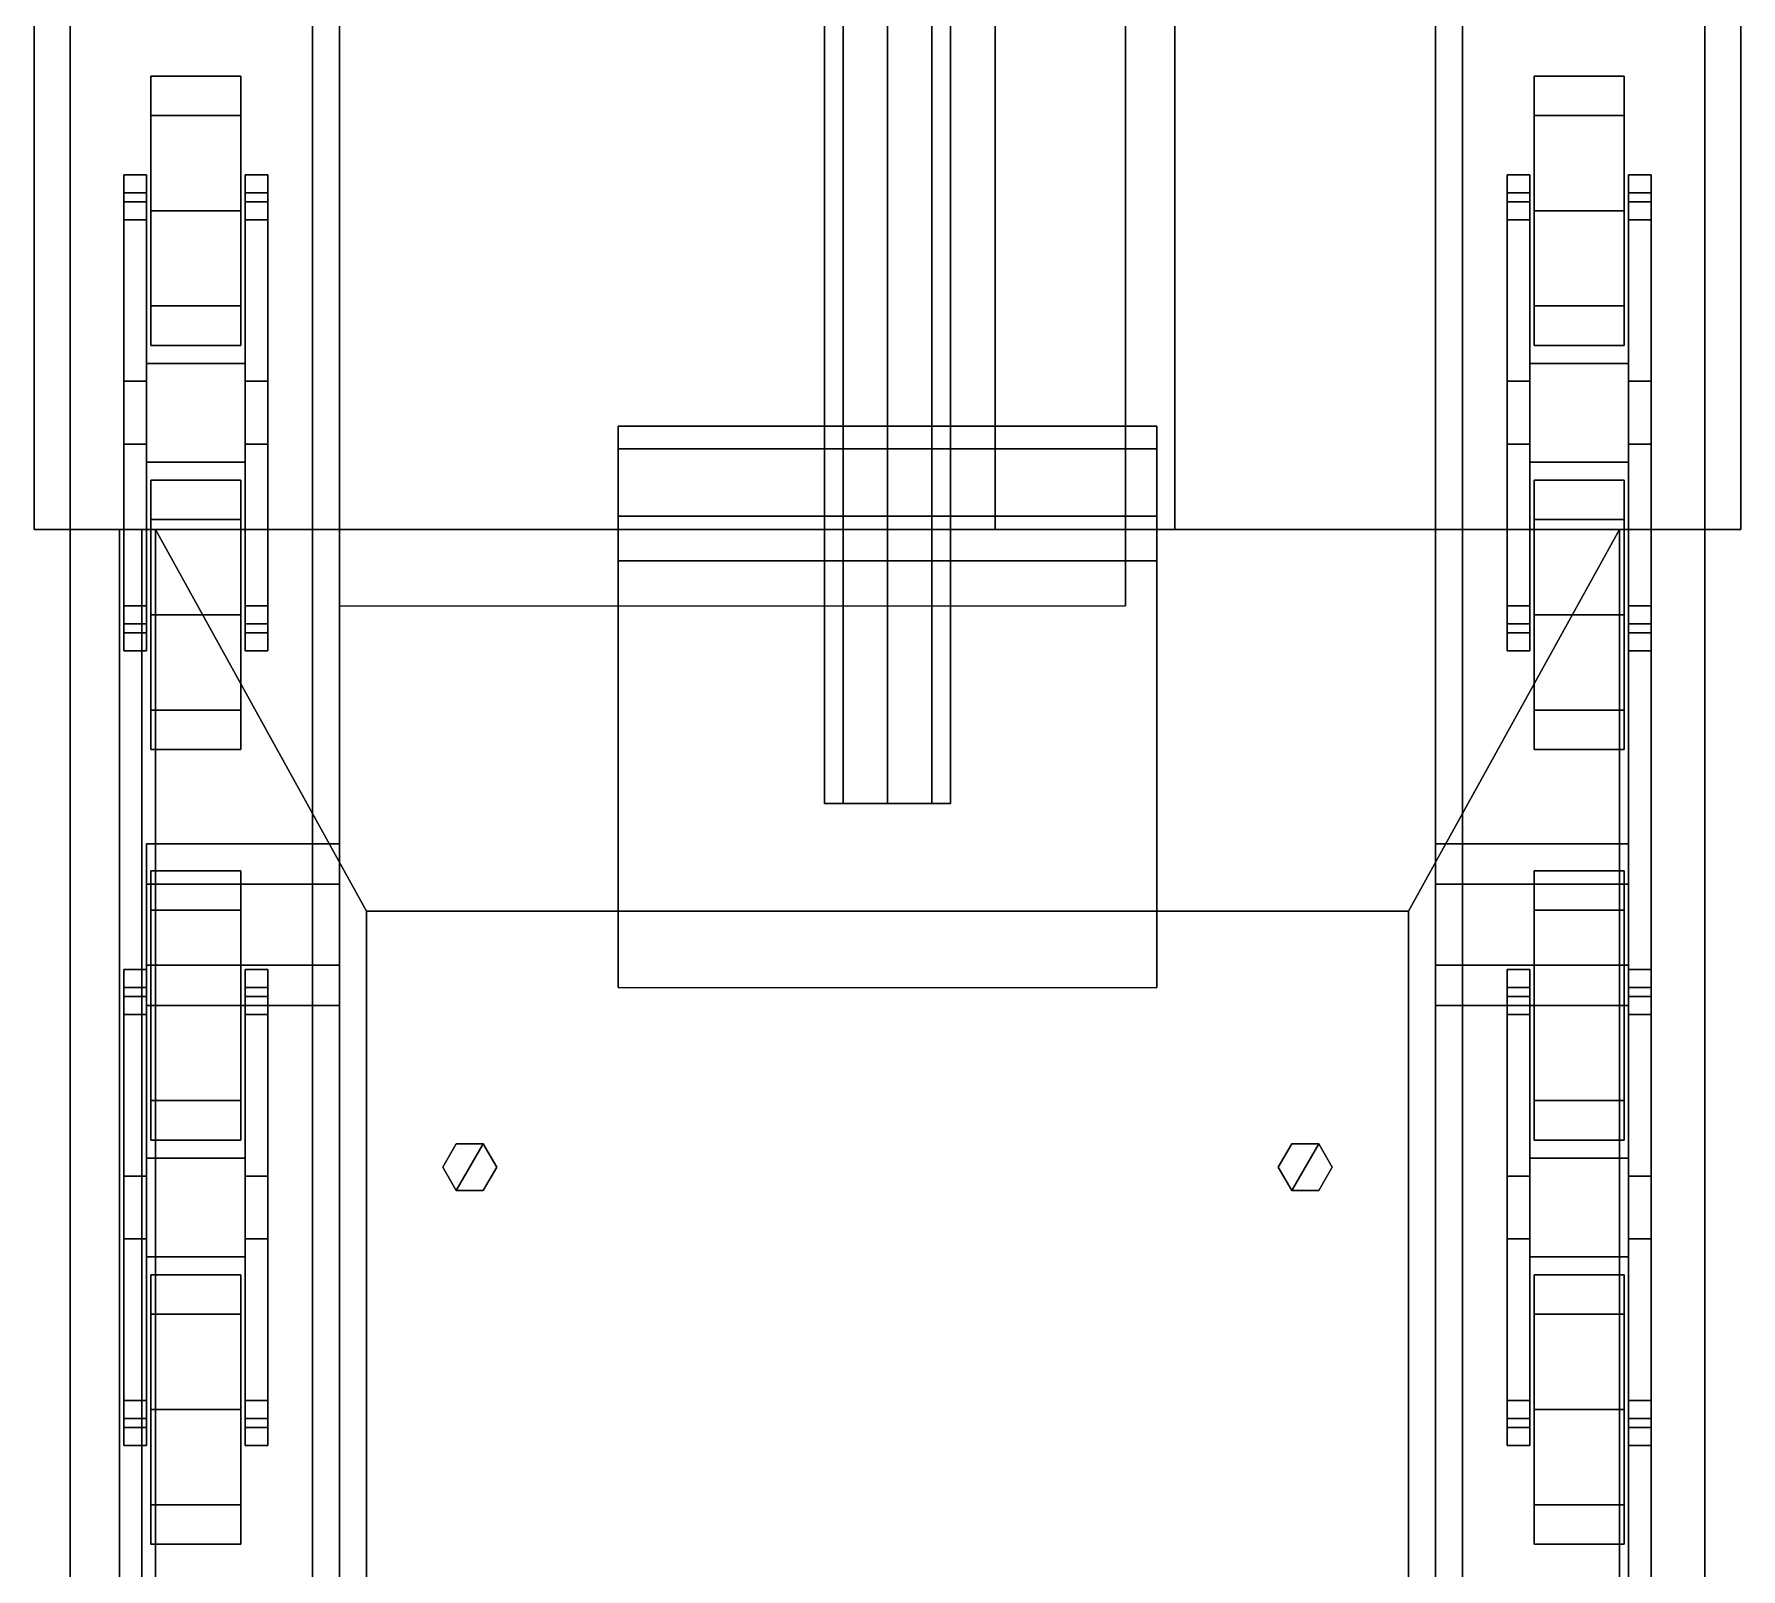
# Model space of a CAD drawing. Header units: millimetres. Extents: x -1.9 to 3, y -4.6 to 12.
# Drawn here: x -1.9 to 1.9, y -1.185 to 2.233 of the extents above; entities that cross this region are included whole.
import ezdxf

# ---------------------------------------------------------------- set-up
doc = ezdxf.new("R2010")
doc.units = ezdxf.units.MM
for name, color, linetype in [('bogie', 5, 'Continuous'), ('gun', 1, 'Continuous'), ('tracks', 3, 'Continuous'), ('wheels', 2, 'Continuous')]:
    doc.layers.add(name, color=color, linetype=linetype)

msp = doc.modelspace()

# ---------------------------------------------------------------- linework, layer by layer
for points in [[(-1.22, 4.22, 0.52), (-1.22, -3.2, 0.52), (-1.22, -3.2, 1.64), (-1.22, 4.47, 1.64)], [(-1.22, 4.47, 1.64), (-1.22, 1.13, 1.64), (-1.22, 1.13, 1.92), (-1.22, 3.51, 1.92)], [(1.22, -3.2, 1.64), (1.22, -3.2, 0.52), (1.22, 4.22, 0.52), (1.22, 4.47, 1.64)], [(1.22, 1.13, 1.92), (1.22, 1.13, 1.64), (1.22, 4.47, 1.64), (1.22, 3.51, 1.92)], [(1.22, 4.22, 0.52), (1.22, -3.2, 0.52), (-1.22, -3.2, 0.52), (-1.22, 4.22, 0.52)], [(-1.9, 3.51, 0.48), (-1.9, 1.13, 0.48), (-1.9, 1.13, 1.92), (-1.9, 3.51, 1.92)], [(-1.9, 3.51, 1.92), (-1.9, 1.13, 1.92), (-1.22, 1.13, 1.92), (-1.22, 3.51, 1.92)], [(1.22, 3.51, 1.92), (1.22, 1.13, 1.92), (1.9, 1.13, 1.92), (1.9, 3.51, 1.92)], [(1.9, 1.13, 1.92), (1.9, 1.13, 0.48), (1.9, 3.51, 0.48), (1.9, 3.51, 1.92)], [(-1.22, 3.23, 2.35), (-1.22, 0.96, 2.35), (0.53, 0.96, 2.35), (0.53, 3.23, 2.35)], [(-1.22, 3.23, 1.92), (-1.22, 1.13, 1.92), (-1.22, 0.96, 2.35), (-1.22, 3.23, 2.35)], [(0.53, 0.96, 2.35), (0.53, 1.13, 1.92), (0.53, 3.23, 1.92), (0.53, 3.23, 2.35)], [(-0.6, 1.36, 2.35), (-0.6, 1.31, 2.35), (-0.6, 1.31, 2.82), (-0.6, 1.36, 2.61)], [(0.6, 1.36, 2.61), (0.6, 1.36, 2.35), (-0.6, 1.36, 2.35), (-0.6, 1.36, 2.61)], [(-0.6, 1.36, 2.61), (-0.6, 1.31, 2.82), (0.6, 1.31, 2.82), (0.6, 1.36, 2.61)], [(0.6, 1.31, 2.82), (0.6, 1.31, 2.35), (0.6, 1.36, 2.35), (0.6, 1.36, 2.61)], [(-0.6, 1.31, 2.35), (-0.6, 1.16, 2.35), (-0.6, 1.16, 3.24), (-0.6, 1.31, 2.82)], [(-0.6, 1.31, 2.82), (-0.6, 1.16, 3.24), (0.6, 1.16, 3.24), (0.6, 1.31, 2.82)], [(0.6, 1.16, 3.24), (0.6, 1.16, 2.35), (0.6, 1.31, 2.35), (0.6, 1.31, 2.82)], [(-0.6, 1.16, 2.35), (-0.6, 1.06, 2.35), (-0.6, 1.06, 3.36), (-0.6, 1.16, 3.24)], [(-0.6, 1.16, 3.24), (-0.6, 1.06, 3.36), (0.6, 1.06, 3.36), (0.6, 1.16, 3.24)], [(0.6, 1.06, 3.36), (0.6, 1.06, 2.35), (0.6, 1.16, 2.35), (0.6, 1.16, 3.24)], [(-1.9, 1.13, 1.92), (-1.9, 1.13, 0.48), (-1.22, 1.13, 0.48), (-1.22, 1.13, 1.92)], [(-1.71, 1.13, 0.48), (-1.71, -3.04, 0.48), (-1.71, -3.04, 1.3), (-1.71, 1.13, 1.3)], [(-1.66, 1.13, 0.48), (-1.66, -3.04, 0.48), (-1.71, -3.04, 0.48), (-1.71, 1.13, 0.48)], [(-1.71, 1.13, 1.3), (-1.71, -3.04, 1.3), (-1.66, -3.04, 1.3), (-1.66, 1.13, 1.3)], [(-1.66, -3.04, 1.3), (-1.66, -3.04, 0.48), (-1.66, 1.13, 0.48), (-1.66, 1.13, 1.3)], [(1.22, 1.13, 1.92), (1.22, 1.13, 0.48), (1.9, 1.13, 0.48), (1.9, 1.13, 1.92)], [(1.65, 1.13, 0.48), (1.65, -3.04, 0.48), (1.65, -3.04, 1.3), (1.65, 1.13, 1.3)], [(1.7, 1.13, 0.48), (1.7, -3.04, 0.48), (1.65, -3.04, 0.48), (1.65, 1.13, 0.48)], [(1.65, 1.13, 1.3), (1.65, -3.04, 1.3), (1.7, -3.04, 1.3), (1.7, 1.13, 1.3)], [(1.7, -3.04, 1.3), (1.7, -3.04, 0.48), (1.7, 1.13, 0.48), (1.7, 1.13, 1.3)], [(-0.6, 1.06, 2.35), (-0.6, 0.96, 2.35), (-0.6, 0.11, 3.35), (-0.6, 1.06, 3.36)], [(-0.6, 1.06, 3.36), (-0.6, 0.11, 3.35), (0.6, 0.11, 3.35), (0.6, 1.06, 3.36)], [(0.6, 0.11, 3.35), (0.6, 0.96, 2.35), (0.6, 1.06, 2.35), (0.6, 1.06, 3.36)], [(-0.96, -0.238, 3.35), (-0.99, -0.29, 3.35), (-0.99, -0.29, 3.56), (-0.96, -0.238, 3.56)], [(-0.96, -0.238, 3.56), (-0.99, -0.29, 3.56), (-0.96, -0.342, 3.56), (-0.9, -0.238, 3.56)], [(-0.9, -0.238, 3.35), (-0.96, -0.238, 3.35), (-0.96, -0.238, 3.56), (-0.9, -0.238, 3.56)], [(-0.9, -0.238, 3.56), (-0.96, -0.342, 3.56), (-0.9, -0.342, 3.56), (-0.87, -0.29, 3.56)], [(-0.87, -0.29, 3.35), (-0.9, -0.238, 3.35), (-0.9, -0.238, 3.56), (-0.87, -0.29, 3.56)], [(0.9, -0.238, 3.35), (0.87, -0.29, 3.35), (0.87, -0.29, 3.56), (0.9, -0.238, 3.56)], [(0.9, -0.238, 3.56), (0.87, -0.29, 3.56), (0.9, -0.342, 3.56), (0.96, -0.238, 3.56)], [(0.96, -0.238, 3.35), (0.9, -0.238, 3.35), (0.9, -0.238, 3.56), (0.96, -0.238, 3.56)], [(0.96, -0.238, 3.56), (0.9, -0.342, 3.56), (0.96, -0.342, 3.56), (0.99, -0.29, 3.56)], [(0.99, -0.29, 3.35), (0.96, -0.238, 3.35), (0.96, -0.238, 3.56), (0.99, -0.29, 3.56)], [(-0.99, -0.29, 3.35), (-0.96, -0.342, 3.35), (-0.96, -0.342, 3.56), (-0.99, -0.29, 3.56)], [(-0.9, -0.342, 3.35), (-0.87, -0.29, 3.35), (-0.87, -0.29, 3.56), (-0.9, -0.342, 3.56)], [(0.87, -0.29, 3.35), (0.9, -0.342, 3.35), (0.9, -0.342, 3.56), (0.87, -0.29, 3.56)], [(0.96, -0.342, 3.35), (0.99, -0.29, 3.35), (0.99, -0.29, 3.56), (0.96, -0.342, 3.56)], [(-0.96, -0.342, 3.35), (-0.9, -0.342, 3.35), (-0.9, -0.342, 3.56), (-0.96, -0.342, 3.56)], [(0.9, -0.342, 3.35), (0.96, -0.342, 3.35), (0.96, -0.342, 3.56), (0.9, -0.342, 3.56)]]:
    msp.add_3dface(points)
at = {"color": 0}
for points in [[(0.24, 3.51, 1.92), (0.24, 1.13, 1.92), (0.64, 1.13, 2.52), (0.64, 3.19, 2.52)], [(1.9, 3.51, 1.92), (1.9, 1.13, 1.92), (0.24, 1.13, 1.92), (0.24, 3.51, 1.92)], [(1.9, 1.13, 2.52), (1.9, 1.13, 1.92), (1.9, 3.51, 1.92), (1.9, 3.19, 2.52)], [(0.64, 3.19, 2.52), (0.64, 1.13, 2.52), (1.9, 1.13, 2.52), (1.9, 3.19, 2.52)], [(1.63, 1.13, 2.11), (1.63, 1.13, 1.64), (-1.63, 1.13, 1.64), (-1.63, 1.13, 2.11)], [(-1.63, 1.13, 1.64), (-1.63, -4.58, 1.64), (-1.63, -4.58, 2.18), (-1.63, 1.13, 2.11)], [(-1.63, 1.13, 2.11), (-1.63, -4.55, 2.1796), (-1.16, -3.86, 3.37), (-1.16, 0.28, 3.35)], [(1.16, 0.28, 3.35), (1.63, 1.13, 2.11), (-1.63, 1.13, 2.11), (-1.16, 0.28, 3.35)], [(-1.22, 1.13, 1.64), (-1.22, -4.58, 1.64), (-1.63, -4.58, 1.64), (-1.63, 1.13, 1.64)], [(0.64, 1.13, 2.52), (0.24, 1.13, 1.92), (1.9, 1.13, 1.92), (1.9, 1.13, 2.52)], [(1.16, -3.86, 3.37), (1.63, -4.55, 2.1796), (1.63, 1.13, 2.11), (1.16, 0.28, 3.35)], [(1.63, 1.13, 1.64), (1.63, -4.58, 1.64), (1.22, -4.58, 1.64), (1.22, 1.13, 1.64)], [(1.63, -4.58, 2.18), (1.63, -4.58, 1.64), (1.63, 1.13, 1.64), (1.63, 1.13, 2.11)], [(-1.16, 0.28, 3.35), (-1.16, -3.86, 3.37), (1.16, -3.86, 3.37), (1.16, 0.28, 3.35)]]:
    msp.add_3dface(points, dxfattribs=at)
at = {"layer": 'bogie'}
for points in [[(-1.7, 1.92, 0.4), (-1.7, 1.92, 0.35), (-1.7, 1.88, 0.31), (-1.7, 1.86, 0.45)], [(-1.65, 1.92, 0.4), (-1.65, 1.92, 0.35), (-1.7, 1.92, 0.35), (-1.7, 1.92, 0.4)], [(-1.7, 1.88, 0.31), (-1.7, 1.92, 0.35), (-1.65, 1.92, 0.35), (-1.65, 1.88, 0.31)], [(-1.65, 1.86, 0.45), (-1.65, 1.92, 0.4), (-1.7, 1.92, 0.4), (-1.7, 1.86, 0.45)], [(-1.65, 1.88, 0.31), (-1.65, 1.92, 0.35), (-1.65, 1.92, 0.4), (-1.65, 1.86, 0.45)], [(-1.38, 1.86, 0.45), (-1.38, 1.92, 0.4), (-1.43, 1.92, 0.4), (-1.43, 1.86, 0.45)], [(-1.43, 1.88, 0.31), (-1.43, 1.92, 0.35), (-1.38, 1.92, 0.35), (-1.38, 1.88, 0.31)], [(-1.38, 1.92, 0.4), (-1.38, 1.92, 0.35), (-1.43, 1.92, 0.35), (-1.43, 1.92, 0.4)], [(-1.43, 1.92, 0.4), (-1.43, 1.92, 0.35), (-1.43, 1.88, 0.31), (-1.43, 1.86, 0.45)], [(-1.38, 1.88, 0.31), (-1.38, 1.92, 0.35), (-1.38, 1.92, 0.4), (-1.38, 1.86, 0.45)], [(1.43, 1.86, 0.45), (1.43, 1.92, 0.4), (1.38, 1.92, 0.4), (1.38, 1.86, 0.45)], [(1.38, 1.88, 0.31), (1.38, 1.92, 0.35), (1.43, 1.92, 0.35), (1.43, 1.88, 0.31)], [(1.43, 1.92, 0.4), (1.43, 1.92, 0.35), (1.38, 1.92, 0.35), (1.38, 1.92, 0.4)], [(1.38, 1.92, 0.4), (1.38, 1.92, 0.35), (1.38, 1.88, 0.31), (1.38, 1.86, 0.45)], [(1.43, 1.88, 0.31), (1.43, 1.92, 0.35), (1.43, 1.92, 0.4), (1.43, 1.86, 0.45)], [(1.65, 1.92, 0.4), (1.65, 1.92, 0.35), (1.65, 1.88, 0.31), (1.65, 1.86, 0.45)], [(1.7, 1.92, 0.4), (1.7, 1.92, 0.35), (1.65, 1.92, 0.35), (1.65, 1.92, 0.4)], [(1.65, 1.88, 0.31), (1.65, 1.92, 0.35), (1.7, 1.92, 0.35), (1.7, 1.88, 0.31)], [(1.7, 1.86, 0.45), (1.7, 1.92, 0.4), (1.65, 1.92, 0.4), (1.65, 1.86, 0.45)], [(1.7, 1.88, 0.31), (1.7, 1.92, 0.35), (1.7, 1.92, 0.4), (1.7, 1.86, 0.45)], [(-1.7, 1.88, 0.31), (-1.7, 1.82, 0.29), (-1.7, 1.46, 0.24), (-1.7, 1.86, 0.45)], [(-1.65, 1.88, 0.31), (-1.65, 1.82, 0.29), (-1.7, 1.82, 0.29), (-1.7, 1.88, 0.31)], [(-1.65, 1.46, 0.24), (-1.65, 1.82, 0.29), (-1.65, 1.88, 0.31), (-1.65, 1.86, 0.45)], [(-1.43, 1.88, 0.31), (-1.43, 1.82, 0.29), (-1.43, 1.46, 0.24), (-1.43, 1.86, 0.45)], [(-1.38, 1.88, 0.31), (-1.38, 1.82, 0.29), (-1.43, 1.82, 0.29), (-1.43, 1.88, 0.31)], [(-1.38, 1.46, 0.24), (-1.38, 1.82, 0.29), (-1.38, 1.88, 0.31), (-1.38, 1.86, 0.45)], [(1.38, 1.88, 0.31), (1.38, 1.82, 0.29), (1.38, 1.46, 0.24), (1.38, 1.86, 0.45)], [(1.43, 1.88, 0.31), (1.43, 1.82, 0.29), (1.38, 1.82, 0.29), (1.38, 1.88, 0.31)], [(1.43, 1.46, 0.24), (1.43, 1.82, 0.29), (1.43, 1.88, 0.31), (1.43, 1.86, 0.45)], [(1.65, 1.88, 0.31), (1.65, 1.82, 0.29), (1.65, 1.46, 0.24), (1.65, 1.86, 0.45)], [(1.7, 1.88, 0.31), (1.7, 1.82, 0.29), (1.65, 1.82, 0.29), (1.65, 1.88, 0.31)], [(1.7, 1.46, 0.24), (1.7, 1.82, 0.29), (1.7, 1.88, 0.31), (1.7, 1.86, 0.45)], [(-1.7, 1.46, 0.24), (-1.7, 1.32, 0.24), (-1.7, 0.92, 0.45), (-1.7, 1.86, 0.45)], [(-1.7, 1.86, 0.45), (-1.7, 0.92, 0.45), (-1.65, 0.92, 0.45), (-1.65, 1.86, 0.45)], [(-1.65, 0.92, 0.45), (-1.65, 1.32, 0.24), (-1.65, 1.46, 0.24), (-1.65, 1.86, 0.45)], [(-1.43, 1.86, 0.45), (-1.43, 0.92, 0.45), (-1.38, 0.92, 0.45), (-1.38, 1.86, 0.45)], [(-1.43, 1.46, 0.24), (-1.43, 1.32, 0.24), (-1.43, 0.92, 0.45), (-1.43, 1.86, 0.45)], [(-1.38, 0.92, 0.45), (-1.38, 1.32, 0.24), (-1.38, 1.46, 0.24), (-1.38, 1.86, 0.45)], [(1.38, 1.86, 0.45), (1.38, 0.92, 0.45), (1.43, 0.92, 0.45), (1.43, 1.86, 0.45)], [(1.38, 1.46, 0.24), (1.38, 1.32, 0.24), (1.38, 0.92, 0.45), (1.38, 1.86, 0.45)], [(1.43, 0.92, 0.45), (1.43, 1.32, 0.24), (1.43, 1.46, 0.24), (1.43, 1.86, 0.45)], [(1.65, 1.46, 0.24), (1.65, 1.32, 0.24), (1.65, 0.92, 0.45), (1.65, 1.86, 0.45)], [(1.65, 1.86, 0.45), (1.65, 0.92, 0.45), (1.7, 0.92, 0.45), (1.7, 1.86, 0.45)], [(1.7, 0.92, 0.45), (1.7, 1.32, 0.24), (1.7, 1.46, 0.24), (1.7, 1.86, 0.45)], [(-1.7, 1.46, 0.24), (-1.7, 1.82, 0.29), (-1.65, 1.82, 0.29), (-1.65, 1.46, 0.24)], [(-1.43, 1.46, 0.24), (-1.43, 1.82, 0.29), (-1.38, 1.82, 0.29), (-1.38, 1.46, 0.24)], [(1.38, 1.46, 0.24), (1.38, 1.82, 0.29), (1.43, 1.82, 0.29), (1.43, 1.46, 0.24)], [(1.65, 1.46, 0.24), (1.65, 1.82, 0.29), (1.7, 1.82, 0.29), (1.7, 1.46, 0.24)], [(-1.65, 1.5, 0.33), (-1.65, 1.28, 0.33), (-1.65, 1.28, 1.17), (-1.65, 1.5, 1.17)], [(-1.43, 1.5, 1.17), (-1.43, 1.5, 0.33), (-1.65, 1.5, 0.33), (-1.65, 1.5, 1.17)], [(-1.43, 1.5, 0.33), (-1.43, 1.28, 0.33), (-1.65, 1.28, 0.33), (-1.65, 1.5, 0.33)], [(-1.65, 1.5, 1.17), (-1.65, 1.28, 1.17), (-1.43, 1.28, 1.17), (-1.43, 1.5, 1.17)], [(-1.43, 1.28, 1.17), (-1.43, 1.28, 0.33), (-1.43, 1.5, 0.33), (-1.43, 1.5, 1.17)], [(1.65, 1.5, 1.17), (1.65, 1.5, 0.33), (1.43, 1.5, 0.33), (1.43, 1.5, 1.17)], [(1.43, 1.5, 0.33), (1.43, 1.28, 0.33), (1.43, 1.28, 1.17), (1.43, 1.5, 1.17)], [(1.65, 1.5, 0.33), (1.65, 1.28, 0.33), (1.43, 1.28, 0.33), (1.43, 1.5, 0.33)], [(1.43, 1.5, 1.17), (1.43, 1.28, 1.17), (1.65, 1.28, 1.17), (1.65, 1.5, 1.17)], [(1.65, 1.28, 1.17), (1.65, 1.28, 0.33), (1.65, 1.5, 0.33), (1.65, 1.5, 1.17)], [(-1.65, 1.46, 0.24), (-1.65, 1.32, 0.24), (-1.7, 1.32, 0.24), (-1.7, 1.46, 0.24)], [(-1.38, 1.46, 0.24), (-1.38, 1.32, 0.24), (-1.43, 1.32, 0.24), (-1.43, 1.46, 0.24)], [(1.43, 1.46, 0.24), (1.43, 1.32, 0.24), (1.38, 1.32, 0.24), (1.38, 1.46, 0.24)], [(1.7, 1.46, 0.24), (1.7, 1.32, 0.24), (1.65, 1.32, 0.24), (1.65, 1.46, 0.24)], [(-1.65, 1.32, 0.24), (-1.65, 0.96, 0.29), (-1.7, 0.96, 0.29), (-1.7, 1.32, 0.24)], [(-1.7, 1.32, 0.24), (-1.7, 0.96, 0.29), (-1.7, 0.9, 0.31), (-1.7, 0.92, 0.45)], [(-1.65, 0.9, 0.31), (-1.65, 0.96, 0.29), (-1.65, 1.32, 0.24), (-1.65, 0.92, 0.45)], [(-1.43, 1.32, 0.24), (-1.43, 0.96, 0.29), (-1.43, 0.9, 0.31), (-1.43, 0.92, 0.45)], [(-1.38, 1.32, 0.24), (-1.38, 0.96, 0.29), (-1.43, 0.96, 0.29), (-1.43, 1.32, 0.24)], [(-1.38, 0.9, 0.31), (-1.38, 0.96, 0.29), (-1.38, 1.32, 0.24), (-1.38, 0.92, 0.45)], [(1.38, 1.32, 0.24), (1.38, 0.96, 0.29), (1.38, 0.9, 0.31), (1.38, 0.92, 0.45)], [(1.43, 1.32, 0.24), (1.43, 0.96, 0.29), (1.38, 0.96, 0.29), (1.38, 1.32, 0.24)], [(1.43, 0.9, 0.31), (1.43, 0.96, 0.29), (1.43, 1.32, 0.24), (1.43, 0.92, 0.45)], [(1.7, 1.32, 0.24), (1.7, 0.96, 0.29), (1.65, 0.96, 0.29), (1.65, 1.32, 0.24)], [(1.65, 1.32, 0.24), (1.65, 0.96, 0.29), (1.65, 0.9, 0.31), (1.65, 0.92, 0.45)], [(1.7, 0.9, 0.31), (1.7, 0.96, 0.29), (1.7, 1.32, 0.24), (1.7, 0.92, 0.45)], [(-1.65, 1.28, 1.17), (-1.65, 1.28, 0.33), (-1.43, 1.28, 0.33), (-1.43, 1.28, 1.17)], [(1.43, 1.28, 1.17), (1.43, 1.28, 0.33), (1.65, 1.28, 0.33), (1.65, 1.28, 1.17)], [(-1.7, 0.9, 0.31), (-1.7, 0.96, 0.29), (-1.65, 0.96, 0.29), (-1.65, 0.9, 0.31)], [(-1.43, 0.9, 0.31), (-1.43, 0.96, 0.29), (-1.38, 0.96, 0.29), (-1.38, 0.9, 0.31)], [(1.38, 0.9, 0.31), (1.38, 0.96, 0.29), (1.43, 0.96, 0.29), (1.43, 0.9, 0.31)], [(1.65, 0.9, 0.31), (1.65, 0.96, 0.29), (1.7, 0.96, 0.29), (1.7, 0.9, 0.31)], [(-1.7, 0.9, 0.31), (-1.7, 0.86, 0.35), (-1.7, 0.86, 0.4), (-1.7, 0.92, 0.45)], [(-1.7, 0.92, 0.45), (-1.7, 0.86, 0.4), (-1.65, 0.86, 0.4), (-1.65, 0.92, 0.45)], [(-1.65, 0.86, 0.4), (-1.65, 0.86, 0.35), (-1.65, 0.9, 0.31), (-1.65, 0.92, 0.45)], [(-1.43, 0.92, 0.45), (-1.43, 0.86, 0.4), (-1.38, 0.86, 0.4), (-1.38, 0.92, 0.45)], [(-1.43, 0.9, 0.31), (-1.43, 0.86, 0.35), (-1.43, 0.86, 0.4), (-1.43, 0.92, 0.45)], [(-1.38, 0.86, 0.4), (-1.38, 0.86, 0.35), (-1.38, 0.9, 0.31), (-1.38, 0.92, 0.45)], [(1.38, 0.92, 0.45), (1.38, 0.86, 0.4), (1.43, 0.86, 0.4), (1.43, 0.92, 0.45)], [(1.38, 0.9, 0.31), (1.38, 0.86, 0.35), (1.38, 0.86, 0.4), (1.38, 0.92, 0.45)], [(1.43, 0.86, 0.4), (1.43, 0.86, 0.35), (1.43, 0.9, 0.31), (1.43, 0.92, 0.45)], [(1.65, 0.9, 0.31), (1.65, 0.86, 0.35), (1.65, 0.86, 0.4), (1.65, 0.92, 0.45)], [(1.65, 0.92, 0.45), (1.65, 0.86, 0.4), (1.7, 0.86, 0.4), (1.7, 0.92, 0.45)], [(1.7, 0.86, 0.4), (1.7, 0.86, 0.35), (1.7, 0.9, 0.31), (1.7, 0.92, 0.45)], [(-1.65, 0.9, 0.31), (-1.65, 0.86, 0.35), (-1.7, 0.86, 0.35), (-1.7, 0.9, 0.31)], [(-1.38, 0.9, 0.31), (-1.38, 0.86, 0.35), (-1.43, 0.86, 0.35), (-1.43, 0.9, 0.31)], [(1.43, 0.9, 0.31), (1.43, 0.86, 0.35), (1.38, 0.86, 0.35), (1.38, 0.9, 0.31)], [(1.7, 0.9, 0.31), (1.7, 0.86, 0.35), (1.65, 0.86, 0.35), (1.65, 0.9, 0.31)], [(-1.7, 0.86, 0.4), (-1.7, 0.86, 0.35), (-1.65, 0.86, 0.35), (-1.65, 0.86, 0.4)], [(-1.43, 0.86, 0.4), (-1.43, 0.86, 0.35), (-1.38, 0.86, 0.35), (-1.38, 0.86, 0.4)], [(1.38, 0.86, 0.4), (1.38, 0.86, 0.35), (1.43, 0.86, 0.35), (1.43, 0.86, 0.4)], [(1.65, 0.86, 0.4), (1.65, 0.86, 0.35), (1.7, 0.86, 0.35), (1.7, 0.86, 0.4)], [(-1.65, 0.09, 0.45), (-1.65, 0.15, 0.4), (-1.7, 0.15, 0.4), (-1.7, 0.09, 0.45)], [(-1.7, 0.11, 0.31), (-1.7, 0.15, 0.35), (-1.65, 0.15, 0.35), (-1.65, 0.11, 0.31)], [(-1.65, 0.15, 0.4), (-1.65, 0.15, 0.35), (-1.7, 0.15, 0.35), (-1.7, 0.15, 0.4)], [(-1.7, 0.15, 0.4), (-1.7, 0.15, 0.35), (-1.7, 0.11, 0.31), (-1.7, 0.09, 0.45)], [(-1.65, 0.11, 0.31), (-1.65, 0.15, 0.35), (-1.65, 0.15, 0.4), (-1.65, 0.09, 0.45)], [(-1.43, 0.15, 0.4), (-1.43, 0.15, 0.35), (-1.43, 0.11, 0.31), (-1.43, 0.09, 0.45)], [(-1.38, 0.15, 0.4), (-1.38, 0.15, 0.35), (-1.43, 0.15, 0.35), (-1.43, 0.15, 0.4)], [(-1.43, 0.11, 0.31), (-1.43, 0.15, 0.35), (-1.38, 0.15, 0.35), (-1.38, 0.11, 0.31)], [(-1.38, 0.09, 0.45), (-1.38, 0.15, 0.4), (-1.43, 0.15, 0.4), (-1.43, 0.09, 0.45)], [(-1.38, 0.11, 0.31), (-1.38, 0.15, 0.35), (-1.38, 0.15, 0.4), (-1.38, 0.09, 0.45)], [(1.38, 0.15, 0.4), (1.38, 0.15, 0.35), (1.38, 0.11, 0.31), (1.38, 0.09, 0.45)], [(1.43, 0.15, 0.4), (1.43, 0.15, 0.35), (1.38, 0.15, 0.35), (1.38, 0.15, 0.4)], [(1.38, 0.11, 0.31), (1.38, 0.15, 0.35), (1.43, 0.15, 0.35), (1.43, 0.11, 0.31)], [(1.43, 0.09, 0.45), (1.43, 0.15, 0.4), (1.38, 0.15, 0.4), (1.38, 0.09, 0.45)], [(1.43, 0.11, 0.31), (1.43, 0.15, 0.35), (1.43, 0.15, 0.4), (1.43, 0.09, 0.45)], [(1.7, 0.09, 0.45), (1.7, 0.15, 0.4), (1.65, 0.15, 0.4), (1.65, 0.09, 0.45)], [(1.65, 0.11, 0.31), (1.65, 0.15, 0.35), (1.7, 0.15, 0.35), (1.7, 0.11, 0.31)], [(1.7, 0.15, 0.4), (1.7, 0.15, 0.35), (1.65, 0.15, 0.35), (1.65, 0.15, 0.4)], [(1.65, 0.15, 0.4), (1.65, 0.15, 0.35), (1.65, 0.11, 0.31), (1.65, 0.09, 0.45)], [(1.7, 0.11, 0.31), (1.7, 0.15, 0.35), (1.7, 0.15, 0.4), (1.7, 0.09, 0.45)], [(-1.65, 0.11, 0.31), (-1.65, 0.05, 0.29), (-1.7, 0.05, 0.29), (-1.7, 0.11, 0.31)], [(-1.7, 0.11, 0.31), (-1.7, 0.05, 0.29), (-1.7, -0.31, 0.24), (-1.7, 0.09, 0.45)], [(-1.7, 0.09, 0.45), (-1.7, -0.85, 0.45), (-1.65, -0.85, 0.45), (-1.65, 0.09, 0.45)], [(-1.7, -0.31, 0.24), (-1.7, -0.45, 0.24), (-1.7, -0.85, 0.45), (-1.7, 0.09, 0.45)], [(-1.65, -0.31, 0.24), (-1.65, 0.05, 0.29), (-1.65, 0.11, 0.31), (-1.65, 0.09, 0.45)], [(-1.65, -0.85, 0.45), (-1.65, -0.45, 0.24), (-1.65, -0.31, 0.24), (-1.65, 0.09, 0.45)], [(-1.43, 0.11, 0.31), (-1.43, 0.05, 0.29), (-1.43, -0.31, 0.24), (-1.43, 0.09, 0.45)], [(-1.38, 0.11, 0.31), (-1.38, 0.05, 0.29), (-1.43, 0.05, 0.29), (-1.43, 0.11, 0.31)], [(-1.43, -0.31, 0.24), (-1.43, -0.45, 0.24), (-1.43, -0.85, 0.45), (-1.43, 0.09, 0.45)], [(-1.43, 0.09, 0.45), (-1.43, -0.85, 0.45), (-1.38, -0.85, 0.45), (-1.38, 0.09, 0.45)], [(-1.38, -0.31, 0.24), (-1.38, 0.05, 0.29), (-1.38, 0.11, 0.31), (-1.38, 0.09, 0.45)], [(-1.38, -0.85, 0.45), (-1.38, -0.45, 0.24), (-1.38, -0.31, 0.24), (-1.38, 0.09, 0.45)], [(1.38, 0.11, 0.31), (1.38, 0.05, 0.29), (1.38, -0.31, 0.24), (1.38, 0.09, 0.45)], [(1.43, 0.11, 0.31), (1.43, 0.05, 0.29), (1.38, 0.05, 0.29), (1.38, 0.11, 0.31)], [(1.38, -0.31, 0.24), (1.38, -0.45, 0.24), (1.38, -0.85, 0.45), (1.38, 0.09, 0.45)], [(1.38, 0.09, 0.45), (1.38, -0.85, 0.45), (1.43, -0.85, 0.45), (1.43, 0.09, 0.45)], [(1.43, -0.31, 0.24), (1.43, 0.05, 0.29), (1.43, 0.11, 0.31), (1.43, 0.09, 0.45)], [(1.43, -0.85, 0.45), (1.43, -0.45, 0.24), (1.43, -0.31, 0.24), (1.43, 0.09, 0.45)], [(1.7, 0.11, 0.31), (1.7, 0.05, 0.29), (1.65, 0.05, 0.29), (1.65, 0.11, 0.31)], [(1.65, 0.11, 0.31), (1.65, 0.05, 0.29), (1.65, -0.31, 0.24), (1.65, 0.09, 0.45)], [(1.65, 0.09, 0.45), (1.65, -0.85, 0.45), (1.7, -0.85, 0.45), (1.7, 0.09, 0.45)], [(1.65, -0.31, 0.24), (1.65, -0.45, 0.24), (1.65, -0.85, 0.45), (1.65, 0.09, 0.45)], [(1.7, -0.31, 0.24), (1.7, 0.05, 0.29), (1.7, 0.11, 0.31), (1.7, 0.09, 0.45)], [(1.7, -0.85, 0.45), (1.7, -0.45, 0.24), (1.7, -0.31, 0.24), (1.7, 0.09, 0.45)], [(-1.7, -0.31, 0.24), (-1.7, 0.05, 0.29), (-1.65, 0.05, 0.29), (-1.65, -0.31, 0.24)], [(-1.43, -0.31, 0.24), (-1.43, 0.05, 0.29), (-1.38, 0.05, 0.29), (-1.38, -0.31, 0.24)], [(1.38, -0.31, 0.24), (1.38, 0.05, 0.29), (1.43, 0.05, 0.29), (1.43, -0.31, 0.24)], [(1.65, -0.31, 0.24), (1.65, 0.05, 0.29), (1.7, 0.05, 0.29), (1.7, -0.31, 0.24)], [(-1.43, -0.27, 1.17), (-1.43, -0.27, 0.33), (-1.65, -0.27, 0.33), (-1.65, -0.27, 1.17)], [(-1.65, -0.27, 0.33), (-1.65, -0.49, 0.33), (-1.65, -0.49, 1.17), (-1.65, -0.27, 1.17)], [(-1.43, -0.27, 0.33), (-1.43, -0.49, 0.33), (-1.65, -0.49, 0.33), (-1.65, -0.27, 0.33)], [(-1.65, -0.27, 1.17), (-1.65, -0.49, 1.17), (-1.43, -0.49, 1.17), (-1.43, -0.27, 1.17)], [(-1.43, -0.49, 1.17), (-1.43, -0.49, 0.33), (-1.43, -0.27, 0.33), (-1.43, -0.27, 1.17)], [(1.43, -0.27, 0.33), (1.43, -0.49, 0.33), (1.43, -0.49, 1.17), (1.43, -0.27, 1.17)], [(1.65, -0.27, 1.17), (1.65, -0.27, 0.33), (1.43, -0.27, 0.33), (1.43, -0.27, 1.17)], [(1.65, -0.27, 0.33), (1.65, -0.49, 0.33), (1.43, -0.49, 0.33), (1.43, -0.27, 0.33)], [(1.43, -0.27, 1.17), (1.43, -0.49, 1.17), (1.65, -0.49, 1.17), (1.65, -0.27, 1.17)], [(1.65, -0.49, 1.17), (1.65, -0.49, 0.33), (1.65, -0.27, 0.33), (1.65, -0.27, 1.17)], [(-1.65, -0.31, 0.24), (-1.65, -0.45, 0.24), (-1.7, -0.45, 0.24), (-1.7, -0.31, 0.24)], [(-1.38, -0.31, 0.24), (-1.38, -0.45, 0.24), (-1.43, -0.45, 0.24), (-1.43, -0.31, 0.24)], [(1.43, -0.31, 0.24), (1.43, -0.45, 0.24), (1.38, -0.45, 0.24), (1.38, -0.31, 0.24)], [(1.7, -0.31, 0.24), (1.7, -0.45, 0.24), (1.65, -0.45, 0.24), (1.65, -0.31, 0.24)], [(-1.7, -0.45, 0.24), (-1.7, -0.81, 0.29), (-1.7, -0.87, 0.31), (-1.7, -0.85, 0.45)], [(-1.65, -0.45, 0.24), (-1.65, -0.81, 0.29), (-1.7, -0.81, 0.29), (-1.7, -0.45, 0.24)], [(-1.65, -0.87, 0.31), (-1.65, -0.81, 0.29), (-1.65, -0.45, 0.24), (-1.65, -0.85, 0.45)], [(-1.38, -0.45, 0.24), (-1.38, -0.81, 0.29), (-1.43, -0.81, 0.29), (-1.43, -0.45, 0.24)], [(-1.43, -0.45, 0.24), (-1.43, -0.81, 0.29), (-1.43, -0.87, 0.31), (-1.43, -0.85, 0.45)], [(-1.38, -0.87, 0.31), (-1.38, -0.81, 0.29), (-1.38, -0.45, 0.24), (-1.38, -0.85, 0.45)], [(1.43, -0.45, 0.24), (1.43, -0.81, 0.29), (1.38, -0.81, 0.29), (1.38, -0.45, 0.24)], [(1.38, -0.45, 0.24), (1.38, -0.81, 0.29), (1.38, -0.87, 0.31), (1.38, -0.85, 0.45)], [(1.43, -0.87, 0.31), (1.43, -0.81, 0.29), (1.43, -0.45, 0.24), (1.43, -0.85, 0.45)], [(1.65, -0.45, 0.24), (1.65, -0.81, 0.29), (1.65, -0.87, 0.31), (1.65, -0.85, 0.45)], [(1.7, -0.45, 0.24), (1.7, -0.81, 0.29), (1.65, -0.81, 0.29), (1.65, -0.45, 0.24)], [(1.7, -0.87, 0.31), (1.7, -0.81, 0.29), (1.7, -0.45, 0.24), (1.7, -0.85, 0.45)], [(-1.65, -0.49, 1.17), (-1.65, -0.49, 0.33), (-1.43, -0.49, 0.33), (-1.43, -0.49, 1.17)], [(1.43, -0.49, 1.17), (1.43, -0.49, 0.33), (1.65, -0.49, 0.33), (1.65, -0.49, 1.17)], [(-1.7, -0.87, 0.31), (-1.7, -0.81, 0.29), (-1.65, -0.81, 0.29), (-1.65, -0.87, 0.31)], [(-1.43, -0.87, 0.31), (-1.43, -0.81, 0.29), (-1.38, -0.81, 0.29), (-1.38, -0.87, 0.31)], [(1.38, -0.87, 0.31), (1.38, -0.81, 0.29), (1.43, -0.81, 0.29), (1.43, -0.87, 0.31)], [(1.65, -0.87, 0.31), (1.65, -0.81, 0.29), (1.7, -0.81, 0.29), (1.7, -0.87, 0.31)], [(-1.7, -0.85, 0.45), (-1.7, -0.91, 0.4), (-1.65, -0.91, 0.4), (-1.65, -0.85, 0.45)], [(-1.7, -0.87, 0.31), (-1.7, -0.91, 0.35), (-1.7, -0.91, 0.4), (-1.7, -0.85, 0.45)], [(-1.65, -0.87, 0.31), (-1.65, -0.91, 0.35), (-1.7, -0.91, 0.35), (-1.7, -0.87, 0.31)], [(-1.65, -0.91, 0.4), (-1.65, -0.91, 0.35), (-1.65, -0.87, 0.31), (-1.65, -0.85, 0.45)], [(-1.43, -0.87, 0.31), (-1.43, -0.91, 0.35), (-1.43, -0.91, 0.4), (-1.43, -0.85, 0.45)], [(-1.43, -0.85, 0.45), (-1.43, -0.91, 0.4), (-1.38, -0.91, 0.4), (-1.38, -0.85, 0.45)], [(-1.38, -0.87, 0.31), (-1.38, -0.91, 0.35), (-1.43, -0.91, 0.35), (-1.43, -0.87, 0.31)], [(-1.38, -0.91, 0.4), (-1.38, -0.91, 0.35), (-1.38, -0.87, 0.31), (-1.38, -0.85, 0.45)], [(1.38, -0.87, 0.31), (1.38, -0.91, 0.35), (1.38, -0.91, 0.4), (1.38, -0.85, 0.45)], [(1.38, -0.85, 0.45), (1.38, -0.91, 0.4), (1.43, -0.91, 0.4), (1.43, -0.85, 0.45)], [(1.43, -0.87, 0.31), (1.43, -0.91, 0.35), (1.38, -0.91, 0.35), (1.38, -0.87, 0.31)], [(1.43, -0.91, 0.4), (1.43, -0.91, 0.35), (1.43, -0.87, 0.31), (1.43, -0.85, 0.45)], [(1.65, -0.85, 0.45), (1.65, -0.91, 0.4), (1.7, -0.91, 0.4), (1.7, -0.85, 0.45)], [(1.65, -0.87, 0.31), (1.65, -0.91, 0.35), (1.65, -0.91, 0.4), (1.65, -0.85, 0.45)], [(1.7, -0.87, 0.31), (1.7, -0.91, 0.35), (1.65, -0.91, 0.35), (1.65, -0.87, 0.31)], [(1.7, -0.91, 0.4), (1.7, -0.91, 0.35), (1.7, -0.87, 0.31), (1.7, -0.85, 0.45)], [(-1.7, -0.91, 0.4), (-1.7, -0.91, 0.35), (-1.65, -0.91, 0.35), (-1.65, -0.91, 0.4)], [(-1.43, -0.91, 0.4), (-1.43, -0.91, 0.35), (-1.38, -0.91, 0.35), (-1.38, -0.91, 0.4)], [(1.38, -0.91, 0.4), (1.38, -0.91, 0.35), (1.43, -0.91, 0.35), (1.43, -0.91, 0.4)], [(1.65, -0.91, 0.4), (1.65, -0.91, 0.35), (1.7, -0.91, 0.35), (1.7, -0.91, 0.4)]]:
    msp.add_3dface(points, dxfattribs=at)
at = {"layer": 'gun'}
for points in [[(-0.099, 3.65, 2.589), (-0.14, 3.65, 2.49), (-0.14, 0.52, 2.49), (-0.099, 0.52, 2.589)], [(-0.14, 3.65, 2.49), (-0.099, 3.65, 2.391), (-0.099, 0.52, 2.391), (-0.14, 0.52, 2.49)], [(0, 3.65, 2.63), (-0.099, 3.65, 2.589), (-0.099, 0.52, 2.589), (0, 0.52, 2.63)], [(-0.099, 3.65, 2.391), (0, 3.65, 2.35), (0, 0.52, 2.35), (-0.099, 0.52, 2.391)], [(0.099, 3.65, 2.589), (0, 3.65, 2.63), (0, 0.52, 2.63), (0.099, 0.52, 2.589)], [(0, 3.65, 2.35), (0.099, 3.65, 2.391), (0.099, 0.52, 2.391), (0, 0.52, 2.35)], [(0.14, 3.65, 2.49), (0.099, 3.65, 2.589), (0.099, 0.52, 2.589), (0.14, 0.52, 2.49)], [(0.099, 3.65, 2.391), (0.14, 3.65, 2.49), (0.14, 0.52, 2.49), (0.099, 0.52, 2.391)]]:
    msp.add_3dface(points, dxfattribs=at)
at = {"layer": 'tracks'}
for points in [[(-1.28, 3.71, 0.06), (-1.28, -2.71, 0.06), (-1.82, -2.71, 0.06), (-1.82, 3.71, 0.06)], [(-1.82, 3.71, 0.06), (-1.82, -2.71, 0.06), (-1.28, -2.71, 0.06), (-1.28, 3.71, 0.06)], [(1.82, 3.71, 0.06), (1.82, -2.71, 0.06), (1.28, -2.71, 0.06), (1.28, 3.71, 0.06)], [(1.28, 3.71, 0.06), (1.28, -2.71, 0.06), (1.82, -2.71, 0.06), (1.82, 3.71, 0.06)], [(-1.28, -2.55, 1.45), (-1.28, 1.13, 1.45), (-1.82, 1.13, 1.45), (-1.82, -2.55, 1.45)], [(-1.82, -2.55, 1.45), (-1.82, 1.13, 1.45), (-1.28, 1.13, 1.45), (-1.28, -2.55, 1.45)], [(1.28, -2.55, 1.45), (1.28, 1.13, 1.45), (1.82, 1.13, 1.45), (1.82, -2.55, 1.45)], [(1.82, -2.55, 1.45), (1.82, 1.13, 1.45), (1.28, 1.13, 1.45), (1.28, -2.55, 1.45)]]:
    msp.add_3dface(points, dxfattribs=at)
at = {"layer": 'wheels'}
for points in [[(-1.64, 1.84, 0.68), (-1.64, 2.0521, 0.5921), (-1.64, 2.14, 0.38), (-1.64, 1.6279, 0.5921)], [(-1.64, 1.6279, 0.5921), (-1.64, 2.14, 0.38), (-1.64, 2.0521, 0.1679), (-1.64, 1.54, 0.38)], [(-1.44, 2.14, 0.38), (-1.44, 2.0521, 0.1679), (-1.64, 2.0521, 0.1679), (-1.64, 2.14, 0.38)], [(-1.44, 2.0521, 0.5921), (-1.44, 2.14, 0.38), (-1.64, 2.14, 0.38), (-1.64, 2.0521, 0.5921)], [(-1.44, 1.6279, 0.5921), (-1.44, 2.14, 0.38), (-1.44, 2.0521, 0.5921), (-1.44, 1.84, 0.68)], [(-1.44, 1.54, 0.38), (-1.44, 2.0521, 0.1679), (-1.44, 2.14, 0.38), (-1.44, 1.6279, 0.5921)], [(1.44, 1.84, 0.68), (1.44, 2.0521, 0.5921), (1.44, 2.14, 0.38), (1.44, 1.6279, 0.5921)], [(1.44, 1.6279, 0.5921), (1.44, 2.14, 0.38), (1.44, 2.0521, 0.1679), (1.44, 1.54, 0.38)], [(1.64, 2.14, 0.38), (1.64, 2.0521, 0.1679), (1.44, 2.0521, 0.1679), (1.44, 2.14, 0.38)], [(1.64, 2.0521, 0.5921), (1.64, 2.14, 0.38), (1.44, 2.14, 0.38), (1.44, 2.0521, 0.5921)], [(1.64, 1.6279, 0.5921), (1.64, 2.14, 0.38), (1.64, 2.0521, 0.5921), (1.64, 1.84, 0.68)], [(1.64, 1.54, 0.38), (1.64, 2.0521, 0.1679), (1.64, 2.14, 0.38), (1.64, 1.6279, 0.5921)], [(-1.64, 1.54, 0.38), (-1.64, 2.0521, 0.1679), (-1.64, 1.84, 0.08), (-1.64, 1.6279, 0.1679)], [(-1.44, 2.0521, 0.1679), (-1.44, 1.84, 0.08), (-1.64, 1.84, 0.08), (-1.64, 2.0521, 0.1679)], [(-1.44, 1.84, 0.68), (-1.44, 2.0521, 0.5921), (-1.64, 2.0521, 0.5921), (-1.64, 1.84, 0.68)], [(-1.44, 1.6279, 0.1679), (-1.44, 1.84, 0.08), (-1.44, 2.0521, 0.1679), (-1.44, 1.54, 0.38)], [(1.44, 1.54, 0.38), (1.44, 2.0521, 0.1679), (1.44, 1.84, 0.08), (1.44, 1.6279, 0.1679)], [(1.64, 2.0521, 0.1679), (1.64, 1.84, 0.08), (1.44, 1.84, 0.08), (1.44, 2.0521, 0.1679)], [(1.64, 1.84, 0.68), (1.64, 2.0521, 0.5921), (1.44, 2.0521, 0.5921), (1.44, 1.84, 0.68)], [(1.64, 1.6279, 0.1679), (1.64, 1.84, 0.08), (1.64, 2.0521, 0.1679), (1.64, 1.54, 0.38)], [(-1.44, 1.6279, 0.5921), (-1.44, 1.84, 0.68), (-1.64, 1.84, 0.68), (-1.64, 1.6279, 0.5921)], [(-1.44, 1.84, 0.08), (-1.44, 1.6279, 0.1679), (-1.64, 1.6279, 0.1679), (-1.64, 1.84, 0.08)], [(1.64, 1.6279, 0.5921), (1.64, 1.84, 0.68), (1.44, 1.84, 0.68), (1.44, 1.6279, 0.5921)], [(1.64, 1.84, 0.08), (1.64, 1.6279, 0.1679), (1.44, 1.6279, 0.1679), (1.44, 1.84, 0.08)], [(-1.44, 1.6279, 0.1679), (-1.44, 1.54, 0.38), (-1.64, 1.54, 0.38), (-1.64, 1.6279, 0.1679)], [(-1.44, 1.54, 0.38), (-1.44, 1.6279, 0.5921), (-1.64, 1.6279, 0.5921), (-1.64, 1.54, 0.38)], [(1.64, 1.6279, 0.1679), (1.64, 1.54, 0.38), (1.44, 1.54, 0.38), (1.44, 1.6279, 0.1679)], [(1.64, 1.54, 0.38), (1.64, 1.6279, 0.5921), (1.44, 1.6279, 0.5921), (1.44, 1.54, 0.38)], [(-1.44, 1.24, 0.38), (-1.44, 1.1521, 0.1679), (-1.64, 1.1521, 0.1679), (-1.64, 1.24, 0.38)], [(-1.64, 0.7279, 0.5921), (-1.64, 1.24, 0.38), (-1.64, 1.1521, 0.1679), (-1.64, 0.64, 0.38)], [(-1.44, 1.1521, 0.5921), (-1.44, 1.24, 0.38), (-1.64, 1.24, 0.38), (-1.64, 1.1521, 0.5921)], [(-1.64, 0.94, 0.68), (-1.64, 1.1521, 0.5921), (-1.64, 1.24, 0.38), (-1.64, 0.7279, 0.5921)], [(-1.44, 0.64, 0.38), (-1.44, 1.1521, 0.1679), (-1.44, 1.24, 0.38), (-1.44, 0.7279, 0.5921)], [(-1.44, 0.7279, 0.5921), (-1.44, 1.24, 0.38), (-1.44, 1.1521, 0.5921), (-1.44, 0.94, 0.68)], [(1.44, 0.7279, 0.5921), (1.44, 1.24, 0.38), (1.44, 1.1521, 0.1679), (1.44, 0.64, 0.38)], [(1.64, 1.24, 0.38), (1.64, 1.1521, 0.1679), (1.44, 1.1521, 0.1679), (1.44, 1.24, 0.38)], [(1.44, 0.94, 0.68), (1.44, 1.1521, 0.5921), (1.44, 1.24, 0.38), (1.44, 0.7279, 0.5921)], [(1.64, 1.1521, 0.5921), (1.64, 1.24, 0.38), (1.44, 1.24, 0.38), (1.44, 1.1521, 0.5921)], [(1.64, 0.64, 0.38), (1.64, 1.1521, 0.1679), (1.64, 1.24, 0.38), (1.64, 0.7279, 0.5921)], [(1.64, 0.7279, 0.5921), (1.64, 1.24, 0.38), (1.64, 1.1521, 0.5921), (1.64, 0.94, 0.68)], [(-1.64, 0.64, 0.38), (-1.64, 1.1521, 0.1679), (-1.64, 0.94, 0.08), (-1.64, 0.7279, 0.1679)], [(-1.44, 1.1521, 0.1679), (-1.44, 0.94, 0.08), (-1.64, 0.94, 0.08), (-1.64, 1.1521, 0.1679)], [(-1.44, 0.94, 0.68), (-1.44, 1.1521, 0.5921), (-1.64, 1.1521, 0.5921), (-1.64, 0.94, 0.68)], [(-1.44, 0.7279, 0.1679), (-1.44, 0.94, 0.08), (-1.44, 1.1521, 0.1679), (-1.44, 0.64, 0.38)], [(1.44, 0.64, 0.38), (1.44, 1.1521, 0.1679), (1.44, 0.94, 0.08), (1.44, 0.7279, 0.1679)], [(1.64, 1.1521, 0.1679), (1.64, 0.94, 0.08), (1.44, 0.94, 0.08), (1.44, 1.1521, 0.1679)], [(1.64, 0.94, 0.68), (1.64, 1.1521, 0.5921), (1.44, 1.1521, 0.5921), (1.44, 0.94, 0.68)], [(1.64, 0.7279, 0.1679), (1.64, 0.94, 0.08), (1.64, 1.1521, 0.1679), (1.64, 0.64, 0.38)], [(-1.44, 0.94, 0.08), (-1.44, 0.7279, 0.1679), (-1.64, 0.7279, 0.1679), (-1.64, 0.94, 0.08)], [(-1.44, 0.7279, 0.5921), (-1.44, 0.94, 0.68), (-1.64, 0.94, 0.68), (-1.64, 0.7279, 0.5921)], [(1.64, 0.94, 0.08), (1.64, 0.7279, 0.1679), (1.44, 0.7279, 0.1679), (1.44, 0.94, 0.08)], [(1.64, 0.7279, 0.5921), (1.64, 0.94, 0.68), (1.44, 0.94, 0.68), (1.44, 0.7279, 0.5921)], [(-1.44, 0.7279, 0.1679), (-1.44, 0.64, 0.38), (-1.64, 0.64, 0.38), (-1.64, 0.7279, 0.1679)], [(-1.44, 0.64, 0.38), (-1.44, 0.7279, 0.5921), (-1.64, 0.7279, 0.5921), (-1.64, 0.64, 0.38)], [(1.64, 0.7279, 0.1679), (1.64, 0.64, 0.38), (1.44, 0.64, 0.38), (1.44, 0.7279, 0.1679)], [(1.64, 0.64, 0.38), (1.64, 0.7279, 0.5921), (1.44, 0.7279, 0.5921), (1.44, 0.64, 0.38)], [(-1.22, 0.34, 1.3859), (-1.22, 0.43, 1.23), (-1.65, 0.43, 1.23), (-1.65, 0.34, 1.3859)], [(-1.65, 0.16, 1.3859), (-1.65, 0.34, 1.3859), (-1.65, 0.43, 1.23), (-1.65, 0.07, 1.23)], [(-1.22, 0.43, 1.23), (-1.22, 0.34, 1.0741), (-1.65, 0.34, 1.0741), (-1.65, 0.43, 1.23)], [(-1.65, 0.07, 1.23), (-1.65, 0.43, 1.23), (-1.65, 0.34, 1.0741), (-1.65, 0.16, 1.0741)], [(1.22, 0.43, 1.23), (1.22, 0.34, 1.3859), (1.65, 0.34, 1.3859), (1.65, 0.43, 1.23)], [(1.22, 0.34, 1.0741), (1.22, 0.43, 1.23), (1.65, 0.43, 1.23), (1.65, 0.34, 1.0741)], [(1.65, 0.07, 1.23), (1.65, 0.43, 1.23), (1.65, 0.34, 1.3859), (1.65, 0.16, 1.3859)], [(1.65, 0.16, 1.0741), (1.65, 0.34, 1.0741), (1.65, 0.43, 1.23), (1.65, 0.07, 1.23)], [(-1.44, 0.37, 0.38), (-1.44, 0.2821, 0.1679), (-1.64, 0.2821, 0.1679), (-1.64, 0.37, 0.38)], [(-1.64, -0.1421, 0.5921), (-1.64, 0.37, 0.38), (-1.64, 0.2821, 0.1679), (-1.64, -0.23, 0.38)], [(-1.44, 0.2821, 0.5921), (-1.44, 0.37, 0.38), (-1.64, 0.37, 0.38), (-1.64, 0.2821, 0.5921)], [(-1.64, 0.07, 0.68), (-1.64, 0.2821, 0.5921), (-1.64, 0.37, 0.38), (-1.64, -0.1421, 0.5921)], [(-1.44, -0.23, 0.38), (-1.44, 0.2821, 0.1679), (-1.44, 0.37, 0.38), (-1.44, -0.1421, 0.5921)], [(-1.44, -0.1421, 0.5921), (-1.44, 0.37, 0.38), (-1.44, 0.2821, 0.5921), (-1.44, 0.07, 0.68)], [(1.44, -0.1421, 0.5921), (1.44, 0.37, 0.38), (1.44, 0.2821, 0.1679), (1.44, -0.23, 0.38)], [(1.64, 0.37, 0.38), (1.64, 0.2821, 0.1679), (1.44, 0.2821, 0.1679), (1.44, 0.37, 0.38)], [(1.44, 0.07, 0.68), (1.44, 0.2821, 0.5921), (1.44, 0.37, 0.38), (1.44, -0.1421, 0.5921)], [(1.64, 0.2821, 0.5921), (1.64, 0.37, 0.38), (1.44, 0.37, 0.38), (1.44, 0.2821, 0.5921)], [(1.64, -0.23, 0.38), (1.64, 0.2821, 0.1679), (1.64, 0.37, 0.38), (1.64, -0.1421, 0.5921)], [(1.64, -0.1421, 0.5921), (1.64, 0.37, 0.38), (1.64, 0.2821, 0.5921), (1.64, 0.07, 0.68)], [(-1.22, 0.34, 1.0741), (-1.22, 0.16, 1.0741), (-1.65, 0.16, 1.0741), (-1.65, 0.34, 1.0741)], [(-1.22, 0.16, 1.3859), (-1.22, 0.34, 1.3859), (-1.65, 0.34, 1.3859), (-1.65, 0.16, 1.3859)], [(1.22, 0.16, 1.0741), (1.22, 0.34, 1.0741), (1.65, 0.34, 1.0741), (1.65, 0.16, 1.0741)], [(1.22, 0.34, 1.3859), (1.22, 0.16, 1.3859), (1.65, 0.16, 1.3859), (1.65, 0.34, 1.3859)], [(-1.64, -0.23, 0.38), (-1.64, 0.2821, 0.1679), (-1.64, 0.07, 0.08), (-1.64, -0.1421, 0.1679)], [(-1.44, 0.2821, 0.1679), (-1.44, 0.07, 0.08), (-1.64, 0.07, 0.08), (-1.64, 0.2821, 0.1679)], [(-1.44, 0.07, 0.68), (-1.44, 0.2821, 0.5921), (-1.64, 0.2821, 0.5921), (-1.64, 0.07, 0.68)], [(-1.44, -0.1421, 0.1679), (-1.44, 0.07, 0.08), (-1.44, 0.2821, 0.1679), (-1.44, -0.23, 0.38)], [(1.44, -0.23, 0.38), (1.44, 0.2821, 0.1679), (1.44, 0.07, 0.08), (1.44, -0.1421, 0.1679)], [(1.64, 0.2821, 0.1679), (1.64, 0.07, 0.08), (1.44, 0.07, 0.08), (1.44, 0.2821, 0.1679)], [(1.64, 0.07, 0.68), (1.64, 0.2821, 0.5921), (1.44, 0.2821, 0.5921), (1.44, 0.07, 0.68)], [(1.64, -0.1421, 0.1679), (1.64, 0.07, 0.08), (1.64, 0.2821, 0.1679), (1.64, -0.23, 0.38)], [(-1.22, 0.07, 1.23), (-1.22, 0.16, 1.3859), (-1.65, 0.16, 1.3859), (-1.65, 0.07, 1.23)], [(-1.22, 0.16, 1.0741), (-1.22, 0.07, 1.23), (-1.65, 0.07, 1.23), (-1.65, 0.16, 1.0741)], [(1.22, 0.16, 1.3859), (1.22, 0.07, 1.23), (1.65, 0.07, 1.23), (1.65, 0.16, 1.3859)], [(1.22, 0.07, 1.23), (1.22, 0.16, 1.0741), (1.65, 0.16, 1.0741), (1.65, 0.07, 1.23)], [(-1.44, 0.07, 0.08), (-1.44, -0.1421, 0.1679), (-1.64, -0.1421, 0.1679), (-1.64, 0.07, 0.08)], [(-1.44, -0.1421, 0.5921), (-1.44, 0.07, 0.68), (-1.64, 0.07, 0.68), (-1.64, -0.1421, 0.5921)], [(1.64, 0.07, 0.08), (1.64, -0.1421, 0.1679), (1.44, -0.1421, 0.1679), (1.44, 0.07, 0.08)], [(1.64, -0.1421, 0.5921), (1.64, 0.07, 0.68), (1.44, 0.07, 0.68), (1.44, -0.1421, 0.5921)], [(-1.44, -0.1421, 0.1679), (-1.44, -0.23, 0.38), (-1.64, -0.23, 0.38), (-1.64, -0.1421, 0.1679)], [(-1.44, -0.23, 0.38), (-1.44, -0.1421, 0.5921), (-1.64, -0.1421, 0.5921), (-1.64, -0.23, 0.38)], [(1.64, -0.1421, 0.1679), (1.64, -0.23, 0.38), (1.44, -0.23, 0.38), (1.44, -0.1421, 0.1679)], [(1.64, -0.23, 0.38), (1.64, -0.1421, 0.5921), (1.44, -0.1421, 0.5921), (1.44, -0.23, 0.38)], [(-1.64, -1.0421, 0.5921), (-1.64, -0.53, 0.38), (-1.64, -0.6179, 0.1679), (-1.64, -1.13, 0.38)], [(-1.44, -0.53, 0.38), (-1.44, -0.6179, 0.1679), (-1.64, -0.6179, 0.1679), (-1.64, -0.53, 0.38)], [(-1.64, -0.83, 0.68), (-1.64, -0.6179, 0.5921), (-1.64, -0.53, 0.38), (-1.64, -1.0421, 0.5921)], [(-1.44, -0.6179, 0.5921), (-1.44, -0.53, 0.38), (-1.64, -0.53, 0.38), (-1.64, -0.6179, 0.5921)], [(-1.44, -1.13, 0.38), (-1.44, -0.6179, 0.1679), (-1.44, -0.53, 0.38), (-1.44, -1.0421, 0.5921)], [(-1.44, -1.0421, 0.5921), (-1.44, -0.53, 0.38), (-1.44, -0.6179, 0.5921), (-1.44, -0.83, 0.68)], [(1.64, -0.53, 0.38), (1.64, -0.6179, 0.1679), (1.44, -0.6179, 0.1679), (1.44, -0.53, 0.38)], [(1.44, -1.0421, 0.5921), (1.44, -0.53, 0.38), (1.44, -0.6179, 0.1679), (1.44, -1.13, 0.38)], [(1.64, -0.6179, 0.5921), (1.64, -0.53, 0.38), (1.44, -0.53, 0.38), (1.44, -0.6179, 0.5921)], [(1.44, -0.83, 0.68), (1.44, -0.6179, 0.5921), (1.44, -0.53, 0.38), (1.44, -1.0421, 0.5921)], [(1.64, -1.13, 0.38), (1.64, -0.6179, 0.1679), (1.64, -0.53, 0.38), (1.64, -1.0421, 0.5921)], [(1.64, -1.0421, 0.5921), (1.64, -0.53, 0.38), (1.64, -0.6179, 0.5921), (1.64, -0.83, 0.68)], [(-1.64, -1.13, 0.38), (-1.64, -0.6179, 0.1679), (-1.64, -0.83, 0.08), (-1.64, -1.0421, 0.1679)], [(-1.44, -0.6179, 0.1679), (-1.44, -0.83, 0.08), (-1.64, -0.83, 0.08), (-1.64, -0.6179, 0.1679)], [(-1.44, -0.83, 0.68), (-1.44, -0.6179, 0.5921), (-1.64, -0.6179, 0.5921), (-1.64, -0.83, 0.68)], [(-1.44, -1.0421, 0.1679), (-1.44, -0.83, 0.08), (-1.44, -0.6179, 0.1679), (-1.44, -1.13, 0.38)], [(1.44, -1.13, 0.38), (1.44, -0.6179, 0.1679), (1.44, -0.83, 0.08), (1.44, -1.0421, 0.1679)], [(1.64, -0.6179, 0.1679), (1.64, -0.83, 0.08), (1.44, -0.83, 0.08), (1.44, -0.6179, 0.1679)], [(1.64, -0.83, 0.68), (1.64, -0.6179, 0.5921), (1.44, -0.6179, 0.5921), (1.44, -0.83, 0.68)], [(1.64, -1.0421, 0.1679), (1.64, -0.83, 0.08), (1.64, -0.6179, 0.1679), (1.64, -1.13, 0.38)], [(-1.44, -0.83, 0.08), (-1.44, -1.0421, 0.1679), (-1.64, -1.0421, 0.1679), (-1.64, -0.83, 0.08)], [(-1.44, -1.0421, 0.5921), (-1.44, -0.83, 0.68), (-1.64, -0.83, 0.68), (-1.64, -1.0421, 0.5921)], [(1.64, -0.83, 0.08), (1.64, -1.0421, 0.1679), (1.44, -1.0421, 0.1679), (1.44, -0.83, 0.08)], [(1.64, -1.0421, 0.5921), (1.64, -0.83, 0.68), (1.44, -0.83, 0.68), (1.44, -1.0421, 0.5921)], [(-1.44, -1.0421, 0.1679), (-1.44, -1.13, 0.38), (-1.64, -1.13, 0.38), (-1.64, -1.0421, 0.1679)], [(-1.44, -1.13, 0.38), (-1.44, -1.0421, 0.5921), (-1.64, -1.0421, 0.5921), (-1.64, -1.13, 0.38)], [(1.64, -1.0421, 0.1679), (1.64, -1.13, 0.38), (1.44, -1.13, 0.38), (1.44, -1.0421, 0.1679)], [(1.64, -1.13, 0.38), (1.64, -1.0421, 0.5921), (1.44, -1.0421, 0.5921), (1.44, -1.13, 0.38)]]:
    msp.add_3dface(points, dxfattribs=at)

doc.saveas('drawing.dxf')
